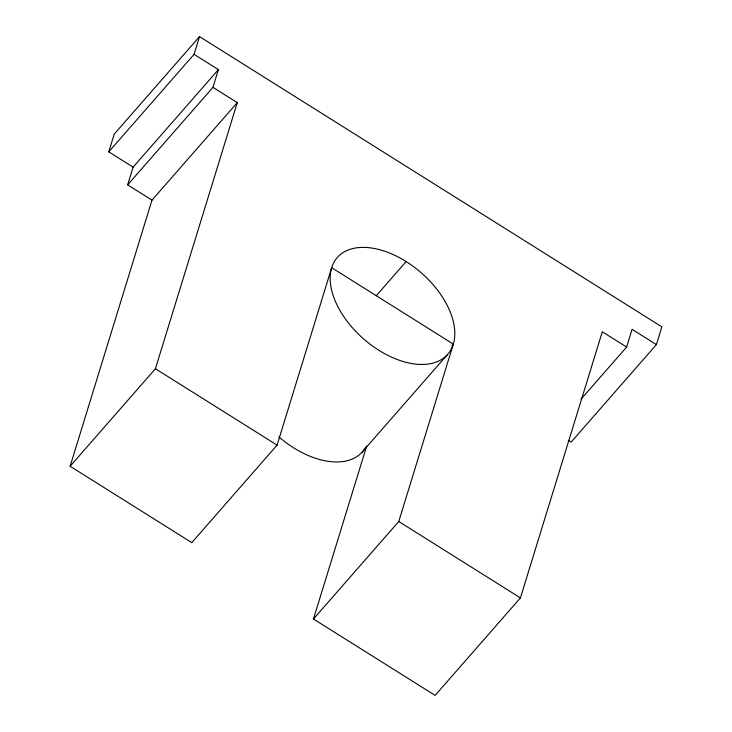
<?xml version="1.0" encoding="UTF-8"?>
<svg xmlns="http://www.w3.org/2000/svg" width="732" height="732" viewBox="0 0 732 732"><rect width="100%" height="100%" fill="white"/><g stroke="black" fill="none" stroke-linecap="round" stroke-linejoin="round"><path stroke-width="1.1" d="M580.988 399.242L626.619 347.069L602.29 331.788L520.425 597.888L435.137 695.4L313.461 619.016L398.757 521.504L453.337 344.104L331.669 267.72L277.089 445.12L191.793 542.632L70.126 466.247L151.991 200.138L127.661 184.867L133.114 167.125L108.784 151.844L114.238 134.112L199.534 36.6L661.874 326.865L656.412 344.607L571.125 442.11L568.316 440.353M108.784 151.844L194.072 54.342L199.534 36.6M127.661 184.867L212.948 87.355L218.41 69.613L194.072 54.342M70.126 466.247L155.422 368.736L237.287 102.636L212.948 87.355M313.461 619.016L366.705 445.971M626.619 347.069L632.082 329.327L656.412 344.607M133.114 167.125L218.41 69.613M151.991 200.138L237.287 102.636M376.211 295.774L406.141 261.562M451.836 345.815L453.337 344.104M361.937 452.339L447.234 354.837A73.42 43.847 41.2 0 0 390.989 253.629A73.42 43.847 41.2 0 0 339.273 309.279A73.42 43.847 41.2 0 0 447.234 354.837M155.422 368.736L277.089 445.12M398.757 521.504L520.425 597.888M365.616 447.289A73.42 43.847 41.2 0 1 278.855 436.876"/></g></svg>
